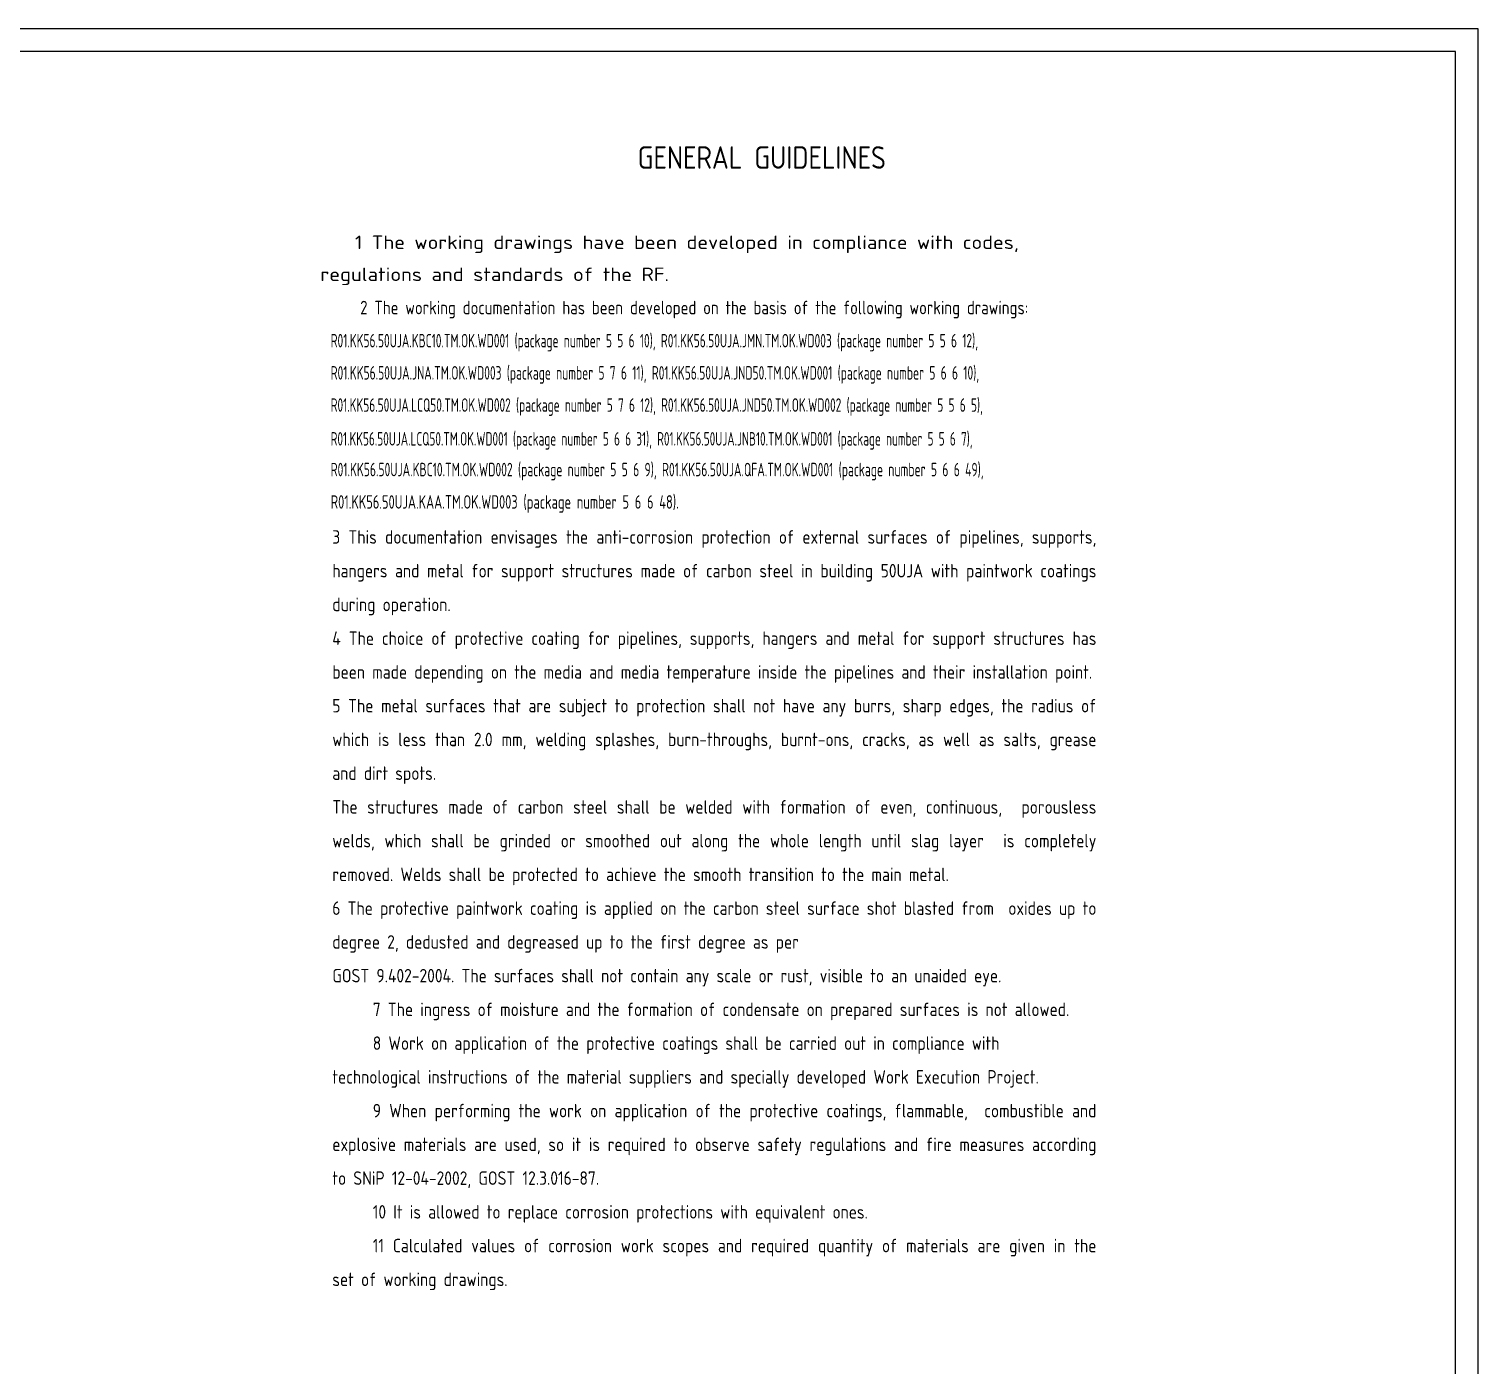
# Model space of a CAD drawing. Header units: millimetres. Extents: x 133356 to 134197, y -259 to 335.
# Drawn here: x 133874.3 to 134196.5, y 37.9 to 334.9 of the extents above; entities that cross this region are included whole.
import ezdxf

# ---------------------------------------------------------------- set-up
doc = ezdxf.new("R2010")
doc.units = ezdxf.units.MM
doc.header["$LTSCALE"] = 20
doc.header["$MEASUREMENT"] = 0
doc.layers.add('TITUL', color=7, linetype='Continuous')
doc.layers.add('YELLOW', color=2, linetype='Continuous')
doc.layers.add('Текст', color=7, linetype='Continuous', lineweight=25)
doc.styles.add('ROMANS', font='romans.shx', dxfattribs={"width": 0.8})
doc.styles.get("Standard").update_dxf_attribs({"font": 'romans.shx', "width": 0.8})

msp = doc.modelspace()

# ---------------------------------------------------------------- linework, layer by layer
for p, q in [((134196.527, 334.905), (133355.527, 334.905)), ((134196.527, 334.905), (133355.527, 334.905)), ((134196.527, -259.095), (134196.527, 334.905))]:
    msp.add_line(p, q)
at = {"layer": 'TITUL', "color": 1}
for p, q in [((134191.527, 329.905), (133375.527, 329.905)), ((134191.527, -254.095), (134191.527, 329.905))]:
    msp.add_line(p, q, dxfattribs=at)

# ---------------------------------------------------------------- texts
at = {"layer": 'YELLOW'}
for s, width, p in [('1 The working drawings have been developed in compliance with codes, ', 1.051354, (133946.749, 285.99)), ('  regulations and standards of the RF.', 1.05834, (133934.857, 278.866)), ('2 The working documentation has been developed on the basis of the following working drawings:', 0.763124, (133947.923, 271.477))]:
    msp.add_text(s, height=3, dxfattribs=dict(at, width=width)).set_placement(p)
at = {"layer": 'YELLOW', "insert": (133941.717, 230.983), "char_height": 3, "width": 184.11478, "attachment_point": 1, "style": 'ROMANS'}
msp.add_mtext('\\pxsm1.5,qj;{\\W0.78;\\P\\pi3;}3 This documentation envisages the anti-corrosion protection of external surfaces of pipelines, supports,{\\C6; \\C2;hangers\\C6; }and metal for support structures made of carbon steel in building 50UJA with paintwork coatings during operation. \\P4 The choice of protective coating for pipelines, supports, {\\C2;hangers} and metal for support structures has been made depending on the media and media temperature inside the pipelines and their installation point.       {\\C2;\\P}5 The metal surfaces that are subject to protection shall not have any burrs, sharp edges, the radius of which is less than 2.0 mm, welding splashes, burn-throughs, burnt-ons, cracks, as well as salts, grease and dirt spots. \\PThe structures made of carbon steel shall be welded with formation of even, continuous,  porousless welds, which shall be grinded or smoothed out along the whole length until slag layer  is completely removed. Welds shall be protected to achieve the smooth transition to the main metal. \\P6 The protective paintwork coating is applied on the carbon steel surface shot blasted from  oxides up to degree 2, dedusted and degreased up to the first degree as per \\P\\pi0,q*;GOST 9.402-2004. The surfaces shall not contain any scale or rust, visible to an unaided eye.\\P\\pi3,qj;7 The ingress of moisture and the formation of condensate on prepared surfaces is not allowed. \\P\\pq*;8 Work on application of the protective coatings shall be carried out in compliance with  technological instructions of the material suppliers and special{\\C2;ly developed W}ork Execution Project.   \\P\\pqj;9 When performing the work on application of the protective coatings, flammable,  combustible and explosive materials are used, so it is required to observe safety regulations and fire measures according to SNiP 12-04-2002, GOST 12.3.016-87. \\P{\\C2;10 It is allowed to replace corrosion protections with equivalent ones. \\P}11 Calculated values of corrosion work scopes and required quantity of materials are given in the set of working drawings. {\\C2;\\P\\P} ', dxfattribs=at)
at = {"layer": 'Текст', "color": 3, "width": 0.8}
msp.add_text('GENERAL GUIDELINES', height=5, dxfattribs=at).set_placement((134009.616, 303.835))
at = {"layer": 'Текст', "color": 2}
for s, width, p in [('R01.KK56.50UJA.KBC10.TM.OK.WD001 (package number 5 5 6 10), R01.KK56.50UJA.JMN.TM.OK.WD003 (package number 5 5 6 12),', 0.59, (133941.358, 264.12)), ('R01.KK56.50UJA.JNA.TM.OK.WD003 (package number 5 7 6 11), R01.KK56.50UJA.JND50.TM.OK.WD001 (package number 5 6 6 10),', 0.592, (133941.358, 256.965)), ('R01.KK56.50UJA.LCQ50.TM.OK.WD002 (package number 5 7 6 12), R01.KK56.50UJA.JND50.TM.OK.WD002 (package number 5 5 6 5),', 0.586, (133941.358, 249.809)), ('R01.KK56.50UJA.LCQ50.TM.OK.WD001 (package number 5 6 6 31), R01.KK56.50UJA.JNB10.TM.OK.WD001 (package number 5 5 6 7),', 0.581, (133941.358, 242.296)), ('R01.KK56.50UJA.KBC10.TM.OK.WD002 (package number 5 5 6 9), R01.KK56.50UJA.QFA.TM.OK.WD001 (package number 5 6 6 49),', 0.596, (133941.358, 235.467)), ('R01.KK56.50UJA.KAA.TM.OK.WD003 (package number 5 6 6 48).', 0.64, (133941.358, 228.269))]:
    msp.add_text(s, height=3, dxfattribs=dict(at, width=width)).set_placement(p)

doc.saveas('drawing.dxf')
